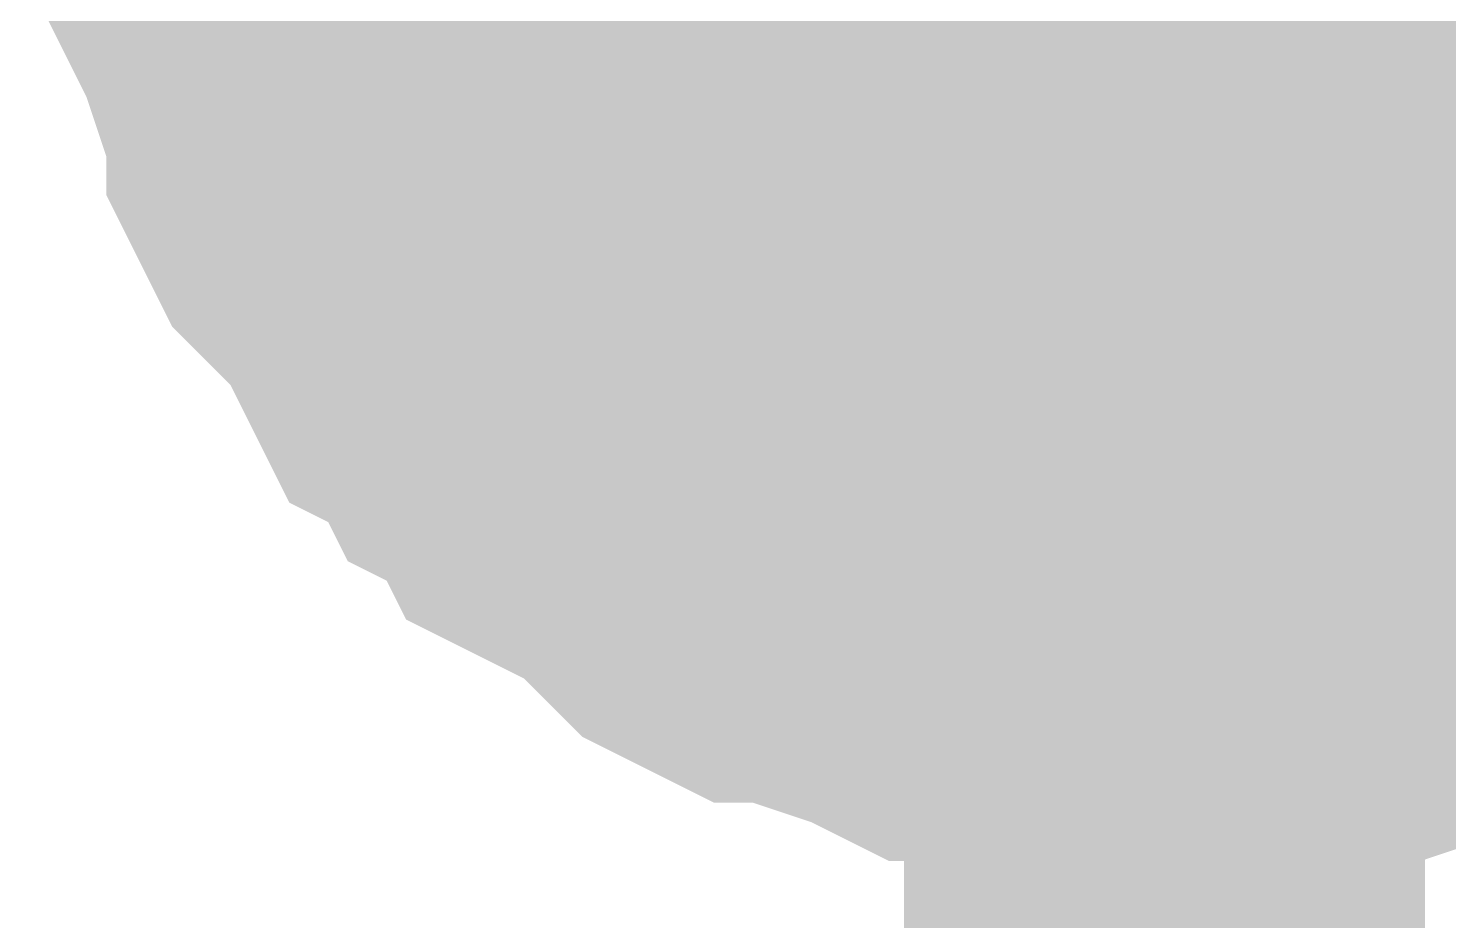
# Model space of a CAD drawing. Header units: inches. Extents: x 0 to 594, y 0 to 420.
# Drawn here: x 116.847 to 117.664, y 139.319 to 139.833 of the extents above; entities that cross this region are included whole.
import ezdxf

# ---------------------------------------------------------------- set-up
doc = ezdxf.new("R2010")
doc.units = ezdxf.units.IN
doc.layers.add('Sheet', color=255, linetype='Continuous')

msp = doc.modelspace()

# ---------------------------------------------------------------- linework, layer by layer
at = {"layer": 'Sheet'}
msp.add_lwpolyline([(117.246, 140, 0.508, 0.508, 1), (117.754, 140, 0.508, 0.508, 1)], format="xyseb", close=True, dxfattribs=at)
for points in [[(117.50091, 139.49232, 0.29972, 0.29972, 0), (117.47851, 139.49232, 0.29972, 0.29972, 0), (117.44491, 139.49232, 0.29972, 0.29972, 0), (117.42251, 139.50352, 0.29972, 0.29972, 0), (117.40011, 139.50352, 0.29972, 0.29972, 0), (117.37772, 139.50352, 0.29972, 0.29972, 0), (117.35532, 139.51472, 0.29972, 0.29972, 0), (117.32172, 139.52592, 0.29972, 0.29972, 0), (117.29932, 139.53712, 0.29972, 0.29972, 0), (117.27692, 139.53712, 0.29972, 0.29972, 0), (117.25453, 139.54832, 0.29972, 0.29972, 0), (117.24333, 139.55951, 0.29972, 0.29972, 0), (117.22093, 139.58191, 0.29972, 0.29972, 0), (117.19853, 139.59311, 0.29972, 0.29972, 0), (117.17613, 139.60431, 0.29972, 0.29972, 0), (117.16493, 139.62671, 0.29972, 0.29972, 0), (117.14253, 139.63791, 0.29972, 0.29972, 0), (117.13133, 139.6603, 0.29972, 0.29972, 0), (117.10894, 139.6715, 0.29972, 0.29972, 0), (117.09774, 139.6939, 0.29972, 0.29972, 0), (117.08654, 139.7163, 0.29972, 0.29972, 0), (117.06414, 139.73869, 0.29972, 0.29972, 0), (117.05294, 139.74989, 0.29972, 0.29972, 0), (117.04174, 139.77229, 0.29972, 0.29972, 0), (117.04174, 139.79469, 0.29972, 0.29972, 0), (117.03054, 139.81709, 0.29972, 0.29972, 0), (117.01934, 139.85068, 0.29972, 0.29972, 0), (117.00814, 139.87308, 0.29972, 0.29972, 0), (117.00814, 139.89548, 0.29972, 0.29972, 0), (117.00814, 139.91788, 0.29972, 0.29972, 0), (116.99695, 139.94027, 0.29972, 0.29972, 0), (116.99695, 139.97387, 0.29972, 0.29972, 0), (116.99695, 139.99627, 0.29972, 0.29972, 0)], [(117.50091, 139.49232, 0.29972, 0.29972, 0), (117.47851, 139.49232, 0.29972, 0.29972, 0), (117.44491, 139.49232, 0.29972, 0.29972, 0), (117.42251, 139.50352, 0.29972, 0.29972, 0), (117.40011, 139.50352, 0.29972, 0.29972, 0), (117.37772, 139.50352, 0.29972, 0.29972, 0), (117.35532, 139.51472, 0.29972, 0.29972, 0), (117.32172, 139.52592, 0.29972, 0.29972, 0), (117.29932, 139.53712, 0.29972, 0.29972, 0), (117.27692, 139.53712, 0.29972, 0.29972, 0), (117.25453, 139.54832, 0.29972, 0.29972, 0), (117.24333, 139.55951, 0.29972, 0.29972, 0), (117.22093, 139.58191, 0.29972, 0.29972, 0), (117.19853, 139.59311, 0.29972, 0.29972, 0), (117.17613, 139.60431, 0.29972, 0.29972, 0), (117.16493, 139.62671, 0.29972, 0.29972, 0), (117.14253, 139.63791, 0.29972, 0.29972, 0), (117.13133, 139.6603, 0.29972, 0.29972, 0), (117.10894, 139.6715, 0.29972, 0.29972, 0), (117.09774, 139.6939, 0.29972, 0.29972, 0), (117.08654, 139.7163, 0.29972, 0.29972, 0), (117.06414, 139.73869, 0.29972, 0.29972, 0), (117.05294, 139.74989, 0.29972, 0.29972, 0), (117.04174, 139.77229, 0.29972, 0.29972, 0), (117.04174, 139.79469, 0.29972, 0.29972, 0), (117.03054, 139.81709, 0.29972, 0.29972, 0), (117.01934, 139.85068, 0.29972, 0.29972, 0), (117.00814, 139.87308, 0.29972, 0.29972, 0), (117.00814, 139.89548, 0.29972, 0.29972, 0), (117.00814, 139.91788, 0.29972, 0.29972, 0), (116.99695, 139.94027, 0.29972, 0.29972, 0), (116.99695, 139.97387, 0.29972, 0.29972, 0), (116.99695, 139.99627, 0.29972, 0.29972, 0)], [(117.50091, 139.49232, 0.29972, 0.29972, 0), (117.47851, 139.49232, 0.29972, 0.29972, 0), (117.44491, 139.49232, 0.29972, 0.29972, 0), (117.42251, 139.50352, 0.29972, 0.29972, 0), (117.40011, 139.50352, 0.29972, 0.29972, 0), (117.37772, 139.50352, 0.29972, 0.29972, 0), (117.35532, 139.51472, 0.29972, 0.29972, 0), (117.32172, 139.52592, 0.29972, 0.29972, 0), (117.29932, 139.53712, 0.29972, 0.29972, 0), (117.27692, 139.53712, 0.29972, 0.29972, 0), (117.25453, 139.54832, 0.29972, 0.29972, 0), (117.24333, 139.55951, 0.29972, 0.29972, 0), (117.22093, 139.58191, 0.29972, 0.29972, 0), (117.19853, 139.59311, 0.29972, 0.29972, 0), (117.17613, 139.60431, 0.29972, 0.29972, 0), (117.16493, 139.62671, 0.29972, 0.29972, 0), (117.14253, 139.63791, 0.29972, 0.29972, 0), (117.13133, 139.6603, 0.29972, 0.29972, 0), (117.10894, 139.6715, 0.29972, 0.29972, 0), (117.09774, 139.6939, 0.29972, 0.29972, 0), (117.08654, 139.7163, 0.29972, 0.29972, 0), (117.06414, 139.73869, 0.29972, 0.29972, 0), (117.05294, 139.74989, 0.29972, 0.29972, 0), (117.04174, 139.77229, 0.29972, 0.29972, 0), (117.04174, 139.79469, 0.29972, 0.29972, 0), (117.03054, 139.81709, 0.29972, 0.29972, 0), (117.01934, 139.85068, 0.29972, 0.29972, 0), (117.00814, 139.87308, 0.29972, 0.29972, 0), (117.00814, 139.89548, 0.29972, 0.29972, 0), (117.00814, 139.91788, 0.29972, 0.29972, 0), (116.99695, 139.94027, 0.29972, 0.29972, 0), (116.99695, 139.97387, 0.29972, 0.29972, 0), (116.99695, 139.99627, 0.29972, 0.29972, 0)], [(117.50091, 139.49232, 0.29972, 0.29972, 0), (117.47851, 139.49232, 0.29972, 0.29972, 0), (117.44491, 139.49232, 0.29972, 0.29972, 0), (117.42251, 139.50352, 0.29972, 0.29972, 0), (117.40011, 139.50352, 0.29972, 0.29972, 0), (117.37772, 139.50352, 0.29972, 0.29972, 0), (117.35532, 139.51472, 0.29972, 0.29972, 0), (117.32172, 139.52592, 0.29972, 0.29972, 0), (117.29932, 139.53712, 0.29972, 0.29972, 0), (117.27692, 139.53712, 0.29972, 0.29972, 0), (117.25453, 139.54832, 0.29972, 0.29972, 0), (117.24333, 139.55951, 0.29972, 0.29972, 0), (117.22093, 139.58191, 0.29972, 0.29972, 0), (117.19853, 139.59311, 0.29972, 0.29972, 0), (117.17613, 139.60431, 0.29972, 0.29972, 0), (117.16493, 139.62671, 0.29972, 0.29972, 0), (117.14253, 139.63791, 0.29972, 0.29972, 0), (117.13133, 139.6603, 0.29972, 0.29972, 0), (117.10894, 139.6715, 0.29972, 0.29972, 0), (117.09774, 139.6939, 0.29972, 0.29972, 0), (117.08654, 139.7163, 0.29972, 0.29972, 0), (117.06414, 139.73869, 0.29972, 0.29972, 0), (117.05294, 139.74989, 0.29972, 0.29972, 0), (117.04174, 139.77229, 0.29972, 0.29972, 0), (117.04174, 139.79469, 0.29972, 0.29972, 0), (117.03054, 139.81709, 0.29972, 0.29972, 0), (117.01934, 139.85068, 0.29972, 0.29972, 0), (117.00814, 139.87308, 0.29972, 0.29972, 0), (117.00814, 139.89548, 0.29972, 0.29972, 0), (117.00814, 139.91788, 0.29972, 0.29972, 0), (116.99695, 139.94027, 0.29972, 0.29972, 0), (116.99695, 139.97387, 0.29972, 0.29972, 0), (116.99695, 139.99627, 0.29972, 0.29972, 0)], [(117.50091, 139.49232, 0.29972, 0.29972, 0), (117.47851, 139.49232, 0.29972, 0.29972, 0), (117.44491, 139.49232, 0.29972, 0.29972, 0), (117.42251, 139.50352, 0.29972, 0.29972, 0), (117.40011, 139.50352, 0.29972, 0.29972, 0), (117.37772, 139.50352, 0.29972, 0.29972, 0), (117.35532, 139.51472, 0.29972, 0.29972, 0), (117.32172, 139.52592, 0.29972, 0.29972, 0), (117.29932, 139.53712, 0.29972, 0.29972, 0), (117.27692, 139.53712, 0.29972, 0.29972, 0), (117.25453, 139.54832, 0.29972, 0.29972, 0), (117.24333, 139.55951, 0.29972, 0.29972, 0), (117.22093, 139.58191, 0.29972, 0.29972, 0), (117.19853, 139.59311, 0.29972, 0.29972, 0), (117.17613, 139.60431, 0.29972, 0.29972, 0), (117.16493, 139.62671, 0.29972, 0.29972, 0), (117.14253, 139.63791, 0.29972, 0.29972, 0), (117.13133, 139.6603, 0.29972, 0.29972, 0), (117.10894, 139.6715, 0.29972, 0.29972, 0), (117.09774, 139.6939, 0.29972, 0.29972, 0), (117.08654, 139.7163, 0.29972, 0.29972, 0), (117.06414, 139.73869, 0.29972, 0.29972, 0), (117.05294, 139.74989, 0.29972, 0.29972, 0), (117.04174, 139.77229, 0.29972, 0.29972, 0), (117.04174, 139.79469, 0.29972, 0.29972, 0), (117.03054, 139.81709, 0.29972, 0.29972, 0), (117.01934, 139.85068, 0.29972, 0.29972, 0), (117.00814, 139.87308, 0.29972, 0.29972, 0), (117.00814, 139.89548, 0.29972, 0.29972, 0), (117.00814, 139.91788, 0.29972, 0.29972, 0), (116.99695, 139.94027, 0.29972, 0.29972, 0), (116.99695, 139.97387, 0.29972, 0.29972, 0), (116.99695, 139.99627, 0.29972, 0.29972, 0)], [(117.50091, 139.49232, 0.29972, 0.29972, 0), (117.47851, 139.49232, 0.29972, 0.29972, 0), (117.44491, 139.49232, 0.29972, 0.29972, 0), (117.42251, 139.50352, 0.29972, 0.29972, 0), (117.40011, 139.50352, 0.29972, 0.29972, 0), (117.37772, 139.50352, 0.29972, 0.29972, 0), (117.35532, 139.51472, 0.29972, 0.29972, 0), (117.32172, 139.52592, 0.29972, 0.29972, 0), (117.29932, 139.53712, 0.29972, 0.29972, 0), (117.27692, 139.53712, 0.29972, 0.29972, 0), (117.25453, 139.54832, 0.29972, 0.29972, 0), (117.24333, 139.55951, 0.29972, 0.29972, 0), (117.22093, 139.58191, 0.29972, 0.29972, 0), (117.19853, 139.59311, 0.29972, 0.29972, 0), (117.17613, 139.60431, 0.29972, 0.29972, 0), (117.16493, 139.62671, 0.29972, 0.29972, 0), (117.14253, 139.63791, 0.29972, 0.29972, 0), (117.13133, 139.6603, 0.29972, 0.29972, 0), (117.10894, 139.6715, 0.29972, 0.29972, 0), (117.09774, 139.6939, 0.29972, 0.29972, 0), (117.08654, 139.7163, 0.29972, 0.29972, 0), (117.06414, 139.73869, 0.29972, 0.29972, 0), (117.05294, 139.74989, 0.29972, 0.29972, 0), (117.04174, 139.77229, 0.29972, 0.29972, 0), (117.04174, 139.79469, 0.29972, 0.29972, 0), (117.03054, 139.81709, 0.29972, 0.29972, 0), (117.01934, 139.85068, 0.29972, 0.29972, 0), (117.00814, 139.87308, 0.29972, 0.29972, 0), (117.00814, 139.89548, 0.29972, 0.29972, 0), (117.00814, 139.91788, 0.29972, 0.29972, 0), (116.99695, 139.94027, 0.29972, 0.29972, 0), (116.99695, 139.97387, 0.29972, 0.29972, 0), (116.99695, 139.99627, 0.29972, 0.29972, 0)], [(117.50091, 139.49232, 0.29972, 0.29972, 0), (117.47851, 139.49232, 0.29972, 0.29972, 0), (117.44491, 139.49232, 0.29972, 0.29972, 0), (117.42251, 139.50352, 0.29972, 0.29972, 0), (117.40011, 139.50352, 0.29972, 0.29972, 0), (117.37772, 139.50352, 0.29972, 0.29972, 0), (117.35532, 139.51472, 0.29972, 0.29972, 0), (117.32172, 139.52592, 0.29972, 0.29972, 0), (117.29932, 139.53712, 0.29972, 0.29972, 0), (117.27692, 139.53712, 0.29972, 0.29972, 0), (117.25453, 139.54832, 0.29972, 0.29972, 0), (117.24333, 139.55951, 0.29972, 0.29972, 0), (117.22093, 139.58191, 0.29972, 0.29972, 0), (117.19853, 139.59311, 0.29972, 0.29972, 0), (117.17613, 139.60431, 0.29972, 0.29972, 0), (117.16493, 139.62671, 0.29972, 0.29972, 0), (117.14253, 139.63791, 0.29972, 0.29972, 0), (117.13133, 139.6603, 0.29972, 0.29972, 0), (117.10894, 139.6715, 0.29972, 0.29972, 0), (117.09774, 139.6939, 0.29972, 0.29972, 0), (117.08654, 139.7163, 0.29972, 0.29972, 0), (117.06414, 139.73869, 0.29972, 0.29972, 0), (117.05294, 139.74989, 0.29972, 0.29972, 0), (117.04174, 139.77229, 0.29972, 0.29972, 0), (117.04174, 139.79469, 0.29972, 0.29972, 0), (117.03054, 139.81709, 0.29972, 0.29972, 0), (117.01934, 139.85068, 0.29972, 0.29972, 0), (117.00814, 139.87308, 0.29972, 0.29972, 0), (117.00814, 139.89548, 0.29972, 0.29972, 0), (117.00814, 139.91788, 0.29972, 0.29972, 0), (116.99695, 139.94027, 0.29972, 0.29972, 0), (116.99695, 139.97387, 0.29972, 0.29972, 0), (116.99695, 139.99627, 0.29972, 0.29972, 0)], [(117.50091, 139.49232, 0.29972, 0.29972, 0), (117.47851, 139.49232, 0.29972, 0.29972, 0), (117.44491, 139.49232, 0.29972, 0.29972, 0), (117.42251, 139.50352, 0.29972, 0.29972, 0), (117.40011, 139.50352, 0.29972, 0.29972, 0), (117.37772, 139.50352, 0.29972, 0.29972, 0), (117.35532, 139.51472, 0.29972, 0.29972, 0), (117.32172, 139.52592, 0.29972, 0.29972, 0), (117.29932, 139.53712, 0.29972, 0.29972, 0), (117.27692, 139.53712, 0.29972, 0.29972, 0), (117.25453, 139.54832, 0.29972, 0.29972, 0), (117.24333, 139.55951, 0.29972, 0.29972, 0), (117.22093, 139.58191, 0.29972, 0.29972, 0), (117.19853, 139.59311, 0.29972, 0.29972, 0), (117.17613, 139.60431, 0.29972, 0.29972, 0), (117.16493, 139.62671, 0.29972, 0.29972, 0), (117.14253, 139.63791, 0.29972, 0.29972, 0), (117.13133, 139.6603, 0.29972, 0.29972, 0), (117.10894, 139.6715, 0.29972, 0.29972, 0), (117.09774, 139.6939, 0.29972, 0.29972, 0), (117.08654, 139.7163, 0.29972, 0.29972, 0), (117.06414, 139.73869, 0.29972, 0.29972, 0), (117.05294, 139.74989, 0.29972, 0.29972, 0), (117.04174, 139.77229, 0.29972, 0.29972, 0), (117.04174, 139.79469, 0.29972, 0.29972, 0), (117.03054, 139.81709, 0.29972, 0.29972, 0), (117.01934, 139.85068, 0.29972, 0.29972, 0), (117.00814, 139.87308, 0.29972, 0.29972, 0), (117.00814, 139.89548, 0.29972, 0.29972, 0), (117.00814, 139.91788, 0.29972, 0.29972, 0), (116.99695, 139.94027, 0.29972, 0.29972, 0), (116.99695, 139.97387, 0.29972, 0.29972, 0), (116.99695, 139.99627, 0.29972, 0.29972, 0)], [(117.50091, 135.8975, 0.29972, 0.29972, 0), (117.50091, 139.99627, 0.29972, 0.29972, 0)], [(117.50091, 139.49232, 0.09906, 0.09906, 0), (117.47851, 139.49232, 0.09906, 0.09906, 0), (117.44491, 139.49232, 0.09906, 0.09906, 0), (117.42251, 139.50352, 0.09906, 0.09906, 0), (117.40011, 139.50352, 0.09906, 0.09906, 0), (117.37772, 139.50352, 0.09906, 0.09906, 0), (117.35532, 139.51472, 0.09906, 0.09906, 0), (117.32172, 139.52592, 0.09906, 0.09906, 0), (117.29932, 139.53712, 0.09906, 0.09906, 0), (117.27692, 139.53712, 0.09906, 0.09906, 0), (117.25453, 139.54832, 0.09906, 0.09906, 0), (117.24333, 139.55951, 0.09906, 0.09906, 0), (117.22093, 139.58191, 0.09906, 0.09906, 0), (117.19853, 139.59311, 0.09906, 0.09906, 0), (117.17613, 139.60431, 0.09906, 0.09906, 0), (117.16493, 139.62671, 0.09906, 0.09906, 0), (117.14253, 139.63791, 0.09906, 0.09906, 0), (117.13133, 139.6603, 0.09906, 0.09906, 0), (117.10894, 139.6715, 0.09906, 0.09906, 0), (117.09774, 139.6939, 0.09906, 0.09906, 0), (117.08654, 139.7163, 0.09906, 0.09906, 0), (117.06414, 139.73869, 0.09906, 0.09906, 0), (117.05294, 139.74989, 0.09906, 0.09906, 0), (117.04174, 139.77229, 0.09906, 0.09906, 0), (117.04174, 139.79469, 0.09906, 0.09906, 0), (117.03054, 139.81709, 0.09906, 0.09906, 0), (117.01934, 139.85068, 0.09906, 0.09906, 0), (117.00814, 139.87308, 0.09906, 0.09906, 0), (117.00814, 139.89548, 0.09906, 0.09906, 0)], [(117.50091, 139.49232, 0.09906, 0.09906, 0), (117.47851, 139.49232, 0.09906, 0.09906, 0), (117.44491, 139.49232, 0.09906, 0.09906, 0), (117.42251, 139.50352, 0.09906, 0.09906, 0), (117.40011, 139.50352, 0.09906, 0.09906, 0), (117.37772, 139.50352, 0.09906, 0.09906, 0), (117.35532, 139.51472, 0.09906, 0.09906, 0), (117.32172, 139.52592, 0.09906, 0.09906, 0), (117.29932, 139.53712, 0.09906, 0.09906, 0), (117.27692, 139.53712, 0.09906, 0.09906, 0), (117.25453, 139.54832, 0.09906, 0.09906, 0), (117.24333, 139.55951, 0.09906, 0.09906, 0), (117.22093, 139.58191, 0.09906, 0.09906, 0), (117.19853, 139.59311, 0.09906, 0.09906, 0), (117.17613, 139.60431, 0.09906, 0.09906, 0), (117.16493, 139.62671, 0.09906, 0.09906, 0), (117.14253, 139.63791, 0.09906, 0.09906, 0), (117.13133, 139.6603, 0.09906, 0.09906, 0), (117.10894, 139.6715, 0.09906, 0.09906, 0), (117.09774, 139.6939, 0.09906, 0.09906, 0), (117.08654, 139.7163, 0.09906, 0.09906, 0), (117.06414, 139.73869, 0.09906, 0.09906, 0), (117.05294, 139.74989, 0.09906, 0.09906, 0), (117.04174, 139.77229, 0.09906, 0.09906, 0), (117.04174, 139.79469, 0.09906, 0.09906, 0), (117.03054, 139.81709, 0.09906, 0.09906, 0), (117.01934, 139.85068, 0.09906, 0.09906, 0), (117.00814, 139.87308, 0.09906, 0.09906, 0), (117.00814, 139.89548, 0.09906, 0.09906, 0)], [(117.50091, 139.49232, 0.09906, 0.09906, 0), (117.47851, 139.49232, 0.09906, 0.09906, 0), (117.44491, 139.49232, 0.09906, 0.09906, 0), (117.42251, 139.50352, 0.09906, 0.09906, 0), (117.40011, 139.50352, 0.09906, 0.09906, 0), (117.37772, 139.50352, 0.09906, 0.09906, 0), (117.35532, 139.51472, 0.09906, 0.09906, 0), (117.32172, 139.52592, 0.09906, 0.09906, 0), (117.29932, 139.53712, 0.09906, 0.09906, 0), (117.27692, 139.53712, 0.09906, 0.09906, 0), (117.25453, 139.54832, 0.09906, 0.09906, 0), (117.24333, 139.55951, 0.09906, 0.09906, 0), (117.22093, 139.58191, 0.09906, 0.09906, 0), (117.19853, 139.59311, 0.09906, 0.09906, 0), (117.17613, 139.60431, 0.09906, 0.09906, 0), (117.16493, 139.62671, 0.09906, 0.09906, 0), (117.14253, 139.63791, 0.09906, 0.09906, 0), (117.13133, 139.6603, 0.09906, 0.09906, 0), (117.10894, 139.6715, 0.09906, 0.09906, 0), (117.09774, 139.6939, 0.09906, 0.09906, 0), (117.08654, 139.7163, 0.09906, 0.09906, 0), (117.06414, 139.73869, 0.09906, 0.09906, 0), (117.05294, 139.74989, 0.09906, 0.09906, 0), (117.04174, 139.77229, 0.09906, 0.09906, 0), (117.04174, 139.79469, 0.09906, 0.09906, 0), (117.03054, 139.81709, 0.09906, 0.09906, 0), (117.01934, 139.85068, 0.09906, 0.09906, 0), (117.00814, 139.87308, 0.09906, 0.09906, 0), (117.00814, 139.89548, 0.09906, 0.09906, 0)], [(117.50091, 139.49232, 0.09906, 0.09906, 0), (117.47851, 139.49232, 0.09906, 0.09906, 0), (117.44491, 139.49232, 0.09906, 0.09906, 0), (117.42251, 139.50352, 0.09906, 0.09906, 0), (117.40011, 139.50352, 0.09906, 0.09906, 0), (117.37772, 139.50352, 0.09906, 0.09906, 0), (117.35532, 139.51472, 0.09906, 0.09906, 0), (117.32172, 139.52592, 0.09906, 0.09906, 0), (117.29932, 139.53712, 0.09906, 0.09906, 0), (117.27692, 139.53712, 0.09906, 0.09906, 0), (117.25453, 139.54832, 0.09906, 0.09906, 0), (117.24333, 139.55951, 0.09906, 0.09906, 0), (117.22093, 139.58191, 0.09906, 0.09906, 0), (117.19853, 139.59311, 0.09906, 0.09906, 0), (117.17613, 139.60431, 0.09906, 0.09906, 0), (117.16493, 139.62671, 0.09906, 0.09906, 0), (117.14253, 139.63791, 0.09906, 0.09906, 0), (117.13133, 139.6603, 0.09906, 0.09906, 0), (117.10894, 139.6715, 0.09906, 0.09906, 0), (117.09774, 139.6939, 0.09906, 0.09906, 0), (117.08654, 139.7163, 0.09906, 0.09906, 0), (117.06414, 139.73869, 0.09906, 0.09906, 0), (117.05294, 139.74989, 0.09906, 0.09906, 0), (117.04174, 139.77229, 0.09906, 0.09906, 0), (117.04174, 139.79469, 0.09906, 0.09906, 0), (117.03054, 139.81709, 0.09906, 0.09906, 0), (117.01934, 139.85068, 0.09906, 0.09906, 0), (117.00814, 139.87308, 0.09906, 0.09906, 0), (117.00814, 139.89548, 0.09906, 0.09906, 0)], [(117.50091, 139.49232, 0.09906, 0.09906, 0), (117.47851, 139.49232, 0.09906, 0.09906, 0), (117.44491, 139.49232, 0.09906, 0.09906, 0), (117.42251, 139.50352, 0.09906, 0.09906, 0), (117.40011, 139.50352, 0.09906, 0.09906, 0), (117.37772, 139.50352, 0.09906, 0.09906, 0), (117.35532, 139.51472, 0.09906, 0.09906, 0), (117.32172, 139.52592, 0.09906, 0.09906, 0), (117.29932, 139.53712, 0.09906, 0.09906, 0), (117.27692, 139.53712, 0.09906, 0.09906, 0), (117.25453, 139.54832, 0.09906, 0.09906, 0), (117.24333, 139.55951, 0.09906, 0.09906, 0), (117.22093, 139.58191, 0.09906, 0.09906, 0), (117.19853, 139.59311, 0.09906, 0.09906, 0), (117.17613, 139.60431, 0.09906, 0.09906, 0), (117.16493, 139.62671, 0.09906, 0.09906, 0), (117.14253, 139.63791, 0.09906, 0.09906, 0), (117.13133, 139.6603, 0.09906, 0.09906, 0), (117.10894, 139.6715, 0.09906, 0.09906, 0), (117.09774, 139.6939, 0.09906, 0.09906, 0), (117.08654, 139.7163, 0.09906, 0.09906, 0), (117.06414, 139.73869, 0.09906, 0.09906, 0), (117.05294, 139.74989, 0.09906, 0.09906, 0), (117.04174, 139.77229, 0.09906, 0.09906, 0), (117.04174, 139.79469, 0.09906, 0.09906, 0), (117.03054, 139.81709, 0.09906, 0.09906, 0), (117.01934, 139.85068, 0.09906, 0.09906, 0), (117.00814, 139.87308, 0.09906, 0.09906, 0), (117.00814, 139.89548, 0.09906, 0.09906, 0)], [(117.50091, 139.49232, 0.09906, 0.09906, 0), (117.47851, 139.49232, 0.09906, 0.09906, 0), (117.44491, 139.49232, 0.09906, 0.09906, 0), (117.42251, 139.50352, 0.09906, 0.09906, 0), (117.40011, 139.50352, 0.09906, 0.09906, 0), (117.37772, 139.50352, 0.09906, 0.09906, 0), (117.35532, 139.51472, 0.09906, 0.09906, 0), (117.32172, 139.52592, 0.09906, 0.09906, 0), (117.29932, 139.53712, 0.09906, 0.09906, 0), (117.27692, 139.53712, 0.09906, 0.09906, 0), (117.25453, 139.54832, 0.09906, 0.09906, 0), (117.24333, 139.55951, 0.09906, 0.09906, 0), (117.22093, 139.58191, 0.09906, 0.09906, 0), (117.19853, 139.59311, 0.09906, 0.09906, 0), (117.17613, 139.60431, 0.09906, 0.09906, 0), (117.16493, 139.62671, 0.09906, 0.09906, 0), (117.14253, 139.63791, 0.09906, 0.09906, 0), (117.13133, 139.6603, 0.09906, 0.09906, 0), (117.10894, 139.6715, 0.09906, 0.09906, 0), (117.09774, 139.6939, 0.09906, 0.09906, 0), (117.08654, 139.7163, 0.09906, 0.09906, 0), (117.06414, 139.73869, 0.09906, 0.09906, 0), (117.05294, 139.74989, 0.09906, 0.09906, 0), (117.04174, 139.77229, 0.09906, 0.09906, 0), (117.04174, 139.79469, 0.09906, 0.09906, 0), (117.03054, 139.81709, 0.09906, 0.09906, 0), (117.01934, 139.85068, 0.09906, 0.09906, 0), (117.00814, 139.87308, 0.09906, 0.09906, 0), (117.00814, 139.89548, 0.09906, 0.09906, 0)], [(117.50091, 139.49232, 0.09906, 0.09906, 0), (117.47851, 139.49232, 0.09906, 0.09906, 0), (117.44491, 139.49232, 0.09906, 0.09906, 0), (117.42251, 139.50352, 0.09906, 0.09906, 0), (117.40011, 139.50352, 0.09906, 0.09906, 0), (117.37772, 139.50352, 0.09906, 0.09906, 0), (117.35532, 139.51472, 0.09906, 0.09906, 0), (117.32172, 139.52592, 0.09906, 0.09906, 0), (117.29932, 139.53712, 0.09906, 0.09906, 0), (117.27692, 139.53712, 0.09906, 0.09906, 0), (117.25453, 139.54832, 0.09906, 0.09906, 0), (117.24333, 139.55951, 0.09906, 0.09906, 0), (117.22093, 139.58191, 0.09906, 0.09906, 0), (117.19853, 139.59311, 0.09906, 0.09906, 0), (117.17613, 139.60431, 0.09906, 0.09906, 0), (117.16493, 139.62671, 0.09906, 0.09906, 0), (117.14253, 139.63791, 0.09906, 0.09906, 0), (117.13133, 139.6603, 0.09906, 0.09906, 0), (117.10894, 139.6715, 0.09906, 0.09906, 0), (117.09774, 139.6939, 0.09906, 0.09906, 0), (117.08654, 139.7163, 0.09906, 0.09906, 0), (117.06414, 139.73869, 0.09906, 0.09906, 0), (117.05294, 139.74989, 0.09906, 0.09906, 0), (117.04174, 139.77229, 0.09906, 0.09906, 0), (117.04174, 139.79469, 0.09906, 0.09906, 0), (117.03054, 139.81709, 0.09906, 0.09906, 0), (117.01934, 139.85068, 0.09906, 0.09906, 0), (117.00814, 139.87308, 0.09906, 0.09906, 0), (117.00814, 139.89548, 0.09906, 0.09906, 0)], [(117.50091, 139.49232, 0.09906, 0.09906, 0), (117.47851, 139.49232, 0.09906, 0.09906, 0), (117.44491, 139.49232, 0.09906, 0.09906, 0), (117.42251, 139.50352, 0.09906, 0.09906, 0), (117.40011, 139.50352, 0.09906, 0.09906, 0), (117.37772, 139.50352, 0.09906, 0.09906, 0), (117.35532, 139.51472, 0.09906, 0.09906, 0), (117.32172, 139.52592, 0.09906, 0.09906, 0), (117.29932, 139.53712, 0.09906, 0.09906, 0), (117.27692, 139.53712, 0.09906, 0.09906, 0), (117.25453, 139.54832, 0.09906, 0.09906, 0), (117.24333, 139.55951, 0.09906, 0.09906, 0), (117.22093, 139.58191, 0.09906, 0.09906, 0), (117.19853, 139.59311, 0.09906, 0.09906, 0), (117.17613, 139.60431, 0.09906, 0.09906, 0), (117.16493, 139.62671, 0.09906, 0.09906, 0), (117.14253, 139.63791, 0.09906, 0.09906, 0), (117.13133, 139.6603, 0.09906, 0.09906, 0), (117.10894, 139.6715, 0.09906, 0.09906, 0), (117.09774, 139.6939, 0.09906, 0.09906, 0), (117.08654, 139.7163, 0.09906, 0.09906, 0), (117.06414, 139.73869, 0.09906, 0.09906, 0), (117.05294, 139.74989, 0.09906, 0.09906, 0), (117.04174, 139.77229, 0.09906, 0.09906, 0), (117.04174, 139.79469, 0.09906, 0.09906, 0), (117.03054, 139.81709, 0.09906, 0.09906, 0), (117.01934, 139.85068, 0.09906, 0.09906, 0), (117.00814, 139.87308, 0.09906, 0.09906, 0), (117.00814, 139.89548, 0.09906, 0.09906, 0)], [(117.82568, 139.60431, 0.29972, 0.29972, 0), (117.80328, 139.59311, 0.29972, 0.29972, 0), (117.79208, 139.58191, 0.29972, 0.29972, 0), (117.76968, 139.55951, 0.29972, 0.29972, 0), (117.74729, 139.54832, 0.29972, 0.29972, 0), (117.72489, 139.53712, 0.29972, 0.29972, 0), (117.70249, 139.53712, 0.29972, 0.29972, 0), (117.68009, 139.52592, 0.29972, 0.29972, 0), (117.65769, 139.51472, 0.29972, 0.29972, 0), (117.6241, 139.50352, 0.29972, 0.29972, 0), (117.6017, 139.50352, 0.29972, 0.29972, 0), (117.5793, 139.50352, 0.29972, 0.29972, 0), (117.5569, 139.49232, 0.29972, 0.29972, 0), (117.5233, 139.49232, 0.29972, 0.29972, 0), (117.50091, 139.49232, 0.29972, 0.29972, 0)], [(117.82568, 139.60431, 0.29972, 0.29972, 0), (117.80328, 139.59311, 0.29972, 0.29972, 0), (117.79208, 139.58191, 0.29972, 0.29972, 0), (117.76968, 139.55951, 0.29972, 0.29972, 0), (117.74729, 139.54832, 0.29972, 0.29972, 0), (117.72489, 139.53712, 0.29972, 0.29972, 0), (117.70249, 139.53712, 0.29972, 0.29972, 0), (117.68009, 139.52592, 0.29972, 0.29972, 0), (117.65769, 139.51472, 0.29972, 0.29972, 0), (117.6241, 139.50352, 0.29972, 0.29972, 0), (117.6017, 139.50352, 0.29972, 0.29972, 0), (117.5793, 139.50352, 0.29972, 0.29972, 0), (117.5569, 139.49232, 0.29972, 0.29972, 0), (117.5233, 139.49232, 0.29972, 0.29972, 0), (117.50091, 139.49232, 0.29972, 0.29972, 0)], [(117.82568, 139.60431, 0.29972, 0.29972, 0), (117.80328, 139.59311, 0.29972, 0.29972, 0), (117.79208, 139.58191, 0.29972, 0.29972, 0), (117.76968, 139.55951, 0.29972, 0.29972, 0), (117.74729, 139.54832, 0.29972, 0.29972, 0), (117.72489, 139.53712, 0.29972, 0.29972, 0), (117.70249, 139.53712, 0.29972, 0.29972, 0), (117.68009, 139.52592, 0.29972, 0.29972, 0), (117.65769, 139.51472, 0.29972, 0.29972, 0), (117.6241, 139.50352, 0.29972, 0.29972, 0), (117.6017, 139.50352, 0.29972, 0.29972, 0), (117.5793, 139.50352, 0.29972, 0.29972, 0), (117.5569, 139.49232, 0.29972, 0.29972, 0), (117.5233, 139.49232, 0.29972, 0.29972, 0), (117.50091, 139.49232, 0.29972, 0.29972, 0)], [(117.82568, 139.60431, 0.29972, 0.29972, 0), (117.80328, 139.59311, 0.29972, 0.29972, 0), (117.79208, 139.58191, 0.29972, 0.29972, 0), (117.76968, 139.55951, 0.29972, 0.29972, 0), (117.74729, 139.54832, 0.29972, 0.29972, 0), (117.72489, 139.53712, 0.29972, 0.29972, 0), (117.70249, 139.53712, 0.29972, 0.29972, 0), (117.68009, 139.52592, 0.29972, 0.29972, 0), (117.65769, 139.51472, 0.29972, 0.29972, 0), (117.6241, 139.50352, 0.29972, 0.29972, 0), (117.6017, 139.50352, 0.29972, 0.29972, 0), (117.5793, 139.50352, 0.29972, 0.29972, 0), (117.5569, 139.49232, 0.29972, 0.29972, 0), (117.5233, 139.49232, 0.29972, 0.29972, 0), (117.50091, 139.49232, 0.29972, 0.29972, 0)], [(117.82568, 139.60431, 0.29972, 0.29972, 0), (117.80328, 139.59311, 0.29972, 0.29972, 0), (117.79208, 139.58191, 0.29972, 0.29972, 0), (117.76968, 139.55951, 0.29972, 0.29972, 0), (117.74729, 139.54832, 0.29972, 0.29972, 0), (117.72489, 139.53712, 0.29972, 0.29972, 0), (117.70249, 139.53712, 0.29972, 0.29972, 0), (117.68009, 139.52592, 0.29972, 0.29972, 0), (117.65769, 139.51472, 0.29972, 0.29972, 0), (117.6241, 139.50352, 0.29972, 0.29972, 0), (117.6017, 139.50352, 0.29972, 0.29972, 0), (117.5793, 139.50352, 0.29972, 0.29972, 0), (117.5569, 139.49232, 0.29972, 0.29972, 0), (117.5233, 139.49232, 0.29972, 0.29972, 0), (117.50091, 139.49232, 0.29972, 0.29972, 0)], [(117.82568, 139.60431, 0.29972, 0.29972, 0), (117.80328, 139.59311, 0.29972, 0.29972, 0), (117.79208, 139.58191, 0.29972, 0.29972, 0), (117.76968, 139.55951, 0.29972, 0.29972, 0), (117.74729, 139.54832, 0.29972, 0.29972, 0), (117.72489, 139.53712, 0.29972, 0.29972, 0), (117.70249, 139.53712, 0.29972, 0.29972, 0), (117.68009, 139.52592, 0.29972, 0.29972, 0), (117.65769, 139.51472, 0.29972, 0.29972, 0), (117.6241, 139.50352, 0.29972, 0.29972, 0), (117.6017, 139.50352, 0.29972, 0.29972, 0), (117.5793, 139.50352, 0.29972, 0.29972, 0), (117.5569, 139.49232, 0.29972, 0.29972, 0), (117.5233, 139.49232, 0.29972, 0.29972, 0), (117.50091, 139.49232, 0.29972, 0.29972, 0)], [(117.82568, 139.60431, 0.29972, 0.29972, 0), (117.80328, 139.59311, 0.29972, 0.29972, 0), (117.79208, 139.58191, 0.29972, 0.29972, 0), (117.76968, 139.55951, 0.29972, 0.29972, 0), (117.74729, 139.54832, 0.29972, 0.29972, 0), (117.72489, 139.53712, 0.29972, 0.29972, 0), (117.70249, 139.53712, 0.29972, 0.29972, 0), (117.68009, 139.52592, 0.29972, 0.29972, 0), (117.65769, 139.51472, 0.29972, 0.29972, 0), (117.6241, 139.50352, 0.29972, 0.29972, 0), (117.6017, 139.50352, 0.29972, 0.29972, 0), (117.5793, 139.50352, 0.29972, 0.29972, 0), (117.5569, 139.49232, 0.29972, 0.29972, 0), (117.5233, 139.49232, 0.29972, 0.29972, 0), (117.50091, 139.49232, 0.29972, 0.29972, 0)], [(117.82568, 139.60431, 0.29972, 0.29972, 0), (117.80328, 139.59311, 0.29972, 0.29972, 0), (117.79208, 139.58191, 0.29972, 0.29972, 0), (117.76968, 139.55951, 0.29972, 0.29972, 0), (117.74729, 139.54832, 0.29972, 0.29972, 0), (117.72489, 139.53712, 0.29972, 0.29972, 0), (117.70249, 139.53712, 0.29972, 0.29972, 0), (117.68009, 139.52592, 0.29972, 0.29972, 0), (117.65769, 139.51472, 0.29972, 0.29972, 0), (117.6241, 139.50352, 0.29972, 0.29972, 0), (117.6017, 139.50352, 0.29972, 0.29972, 0), (117.5793, 139.50352, 0.29972, 0.29972, 0), (117.5569, 139.49232, 0.29972, 0.29972, 0), (117.5233, 139.49232, 0.29972, 0.29972, 0), (117.50091, 139.49232, 0.29972, 0.29972, 0)], [(117.72489, 139.53712, 0.09906, 0.09906, 0), (117.70249, 139.53712, 0.09906, 0.09906, 0), (117.68009, 139.52592, 0.09906, 0.09906, 0), (117.65769, 139.51472, 0.09906, 0.09906, 0), (117.6241, 139.50352, 0.09906, 0.09906, 0), (117.6017, 139.50352, 0.09906, 0.09906, 0), (117.5793, 139.50352, 0.09906, 0.09906, 0), (117.5569, 139.49232, 0.09906, 0.09906, 0), (117.5233, 139.49232, 0.09906, 0.09906, 0), (117.50091, 139.49232, 0.09906, 0.09906, 0)], [(117.72489, 139.53712, 0.09906, 0.09906, 0), (117.70249, 139.53712, 0.09906, 0.09906, 0), (117.68009, 139.52592, 0.09906, 0.09906, 0), (117.65769, 139.51472, 0.09906, 0.09906, 0), (117.6241, 139.50352, 0.09906, 0.09906, 0), (117.6017, 139.50352, 0.09906, 0.09906, 0), (117.5793, 139.50352, 0.09906, 0.09906, 0), (117.5569, 139.49232, 0.09906, 0.09906, 0), (117.5233, 139.49232, 0.09906, 0.09906, 0), (117.50091, 139.49232, 0.09906, 0.09906, 0)], [(117.72489, 139.53712, 0.09906, 0.09906, 0), (117.70249, 139.53712, 0.09906, 0.09906, 0), (117.68009, 139.52592, 0.09906, 0.09906, 0), (117.65769, 139.51472, 0.09906, 0.09906, 0), (117.6241, 139.50352, 0.09906, 0.09906, 0), (117.6017, 139.50352, 0.09906, 0.09906, 0), (117.5793, 139.50352, 0.09906, 0.09906, 0), (117.5569, 139.49232, 0.09906, 0.09906, 0), (117.5233, 139.49232, 0.09906, 0.09906, 0), (117.50091, 139.49232, 0.09906, 0.09906, 0)], [(117.72489, 139.53712, 0.09906, 0.09906, 0), (117.70249, 139.53712, 0.09906, 0.09906, 0), (117.68009, 139.52592, 0.09906, 0.09906, 0), (117.65769, 139.51472, 0.09906, 0.09906, 0), (117.6241, 139.50352, 0.09906, 0.09906, 0), (117.6017, 139.50352, 0.09906, 0.09906, 0), (117.5793, 139.50352, 0.09906, 0.09906, 0), (117.5569, 139.49232, 0.09906, 0.09906, 0), (117.5233, 139.49232, 0.09906, 0.09906, 0), (117.50091, 139.49232, 0.09906, 0.09906, 0)], [(117.72489, 139.53712, 0.09906, 0.09906, 0), (117.70249, 139.53712, 0.09906, 0.09906, 0), (117.68009, 139.52592, 0.09906, 0.09906, 0), (117.65769, 139.51472, 0.09906, 0.09906, 0), (117.6241, 139.50352, 0.09906, 0.09906, 0), (117.6017, 139.50352, 0.09906, 0.09906, 0), (117.5793, 139.50352, 0.09906, 0.09906, 0), (117.5569, 139.49232, 0.09906, 0.09906, 0), (117.5233, 139.49232, 0.09906, 0.09906, 0), (117.50091, 139.49232, 0.09906, 0.09906, 0)], [(117.72489, 139.53712, 0.09906, 0.09906, 0), (117.70249, 139.53712, 0.09906, 0.09906, 0), (117.68009, 139.52592, 0.09906, 0.09906, 0), (117.65769, 139.51472, 0.09906, 0.09906, 0), (117.6241, 139.50352, 0.09906, 0.09906, 0), (117.6017, 139.50352, 0.09906, 0.09906, 0), (117.5793, 139.50352, 0.09906, 0.09906, 0), (117.5569, 139.49232, 0.09906, 0.09906, 0), (117.5233, 139.49232, 0.09906, 0.09906, 0), (117.50091, 139.49232, 0.09906, 0.09906, 0)], [(117.72489, 139.53712, 0.09906, 0.09906, 0), (117.70249, 139.53712, 0.09906, 0.09906, 0), (117.68009, 139.52592, 0.09906, 0.09906, 0), (117.65769, 139.51472, 0.09906, 0.09906, 0), (117.6241, 139.50352, 0.09906, 0.09906, 0), (117.6017, 139.50352, 0.09906, 0.09906, 0), (117.5793, 139.50352, 0.09906, 0.09906, 0), (117.5569, 139.49232, 0.09906, 0.09906, 0), (117.5233, 139.49232, 0.09906, 0.09906, 0), (117.50091, 139.49232, 0.09906, 0.09906, 0)], [(117.72489, 139.53712, 0.09906, 0.09906, 0), (117.70249, 139.53712, 0.09906, 0.09906, 0), (117.68009, 139.52592, 0.09906, 0.09906, 0), (117.65769, 139.51472, 0.09906, 0.09906, 0), (117.6241, 139.50352, 0.09906, 0.09906, 0), (117.6017, 139.50352, 0.09906, 0.09906, 0), (117.5793, 139.50352, 0.09906, 0.09906, 0), (117.5569, 139.49232, 0.09906, 0.09906, 0), (117.5233, 139.49232, 0.09906, 0.09906, 0), (117.50091, 139.49232, 0.09906, 0.09906, 0)]]:
    msp.add_lwpolyline(points, format="xyseb", dxfattribs=at)

doc.saveas('drawing.dxf')
